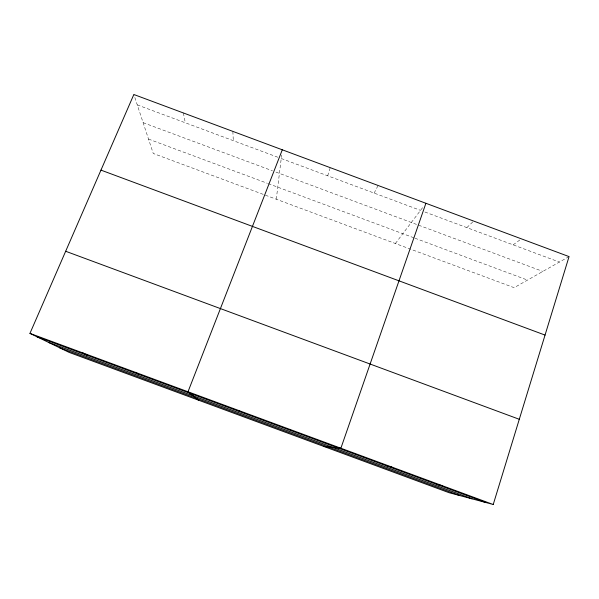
<?xml version="1.0" encoding="UTF-8"?>
<svg xmlns="http://www.w3.org/2000/svg" width="599" height="599" viewBox="0 0 599 599"><rect width="100%" height="100%" fill="white"/><g stroke="black" fill="none" stroke-linecap="round" stroke-linejoin="round"><path stroke-width="0.45" stroke-dasharray="3 2.25" d="M276.289 199.227L281.657 155.021M327.713 175.814L330.214 167.645M374.143 193.103L378.089 185.473M395.377 243.516L423.216 206.827M466.861 227.62L473.674 221.076M513.148 244.856L521.385 238.844M569.05 256.597L514.137 287.677L264.084 194.69M137.268 104.9L279.493 157.859M281.238 158.503L420.528 210.369M424.901 212.001L559.384 262.07M143.116 122.66L272.448 170.797M275.937 172.093L542.844 271.429M148.522 139.088L267.424 183.324M268.285 183.646L414.096 237.885M414.965 238.207L527.547 280.092M263.216 194.368L153.262 153.479L133.847 94.507M183.384 112.956L185.308 122.788M232.869 131.391L233.296 140.653"/><path stroke-width="0.9" d="M493.232 504.493L569.05 256.597L133.847 94.507L29.95 333.388L69.102 352.384L449.078 492.7L493.232 504.493L29.95 333.388M425.904 203.286L340.883 448.224L324.044 446.525M282.294 149.795L188.011 391.761L198.658 400.222M288.613 429.723L289.983 429.423M387.111 466.104L391.724 467.003M436.282 484.262L442.511 485.759M36.913 336.765L485.392 502.396M48.751 342.508L472.042 498.832M59.63 347.787L459.77 495.553M65.665 251.266L519.296 419.293M100.961 170.116L545.045 335.081M82.699 352.871L87.963 355.619M135.381 372.323L138.961 374.457M239.023 410.607L239.286 411.506"/></g></svg>
